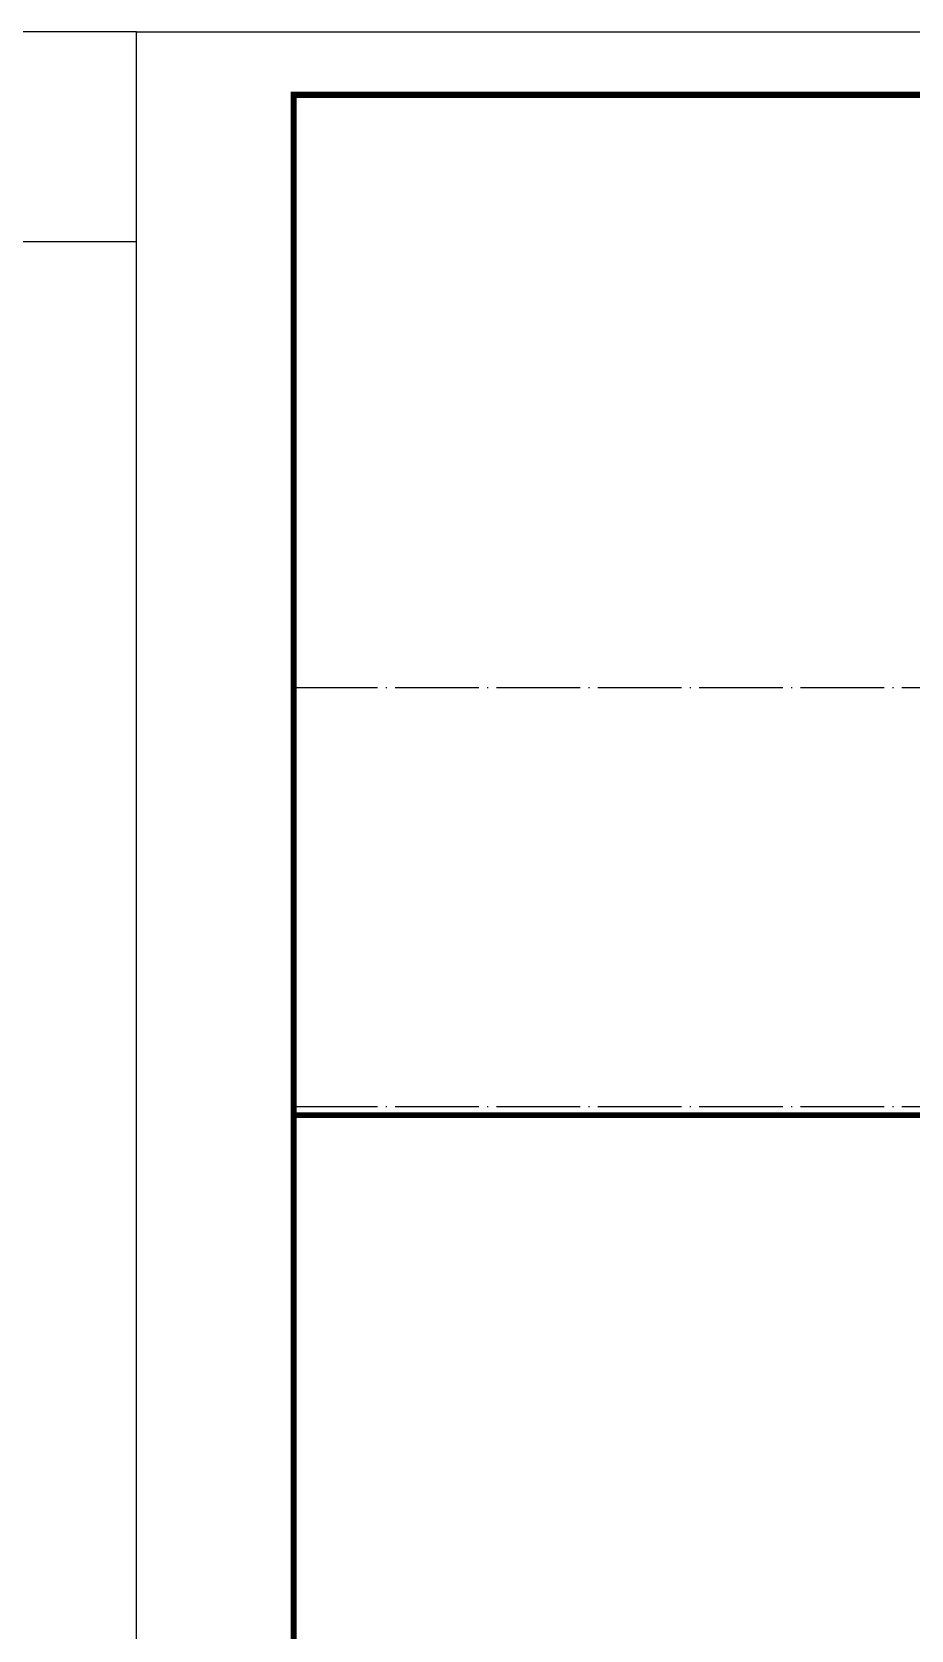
# Model space of a CAD drawing. Extents: x 14591016 to 15383666, y -730593 to -510197.
# Drawn here: x 15255016 to 15276007, y -611074 to -572943 of the extents above; entities that cross this region are included whole.
import ezdxf

# ---------------------------------------------------------------- set-up
doc = ezdxf.new("R2010")
doc.units = 0
doc.header["$LTSCALE"] = 1000
doc.header["$MEASUREMENT"] = 0
doc.linetypes.add('DOTE', pattern=[2.42, 2, -0.2, 0.02, -0.2])
doc.layers.add('DOTE', color=1, linetype='DOTE')
doc.layers.add('TK', color=4, linetype='Continuous')

# ---------------------------------------------------------------- blocks, each defined once
blk = doc.blocks.new('GeYuanFrame_76127112', base_point=(20.09, 4.53))
at = {"layer": 'TK'}
blk.add_lwpolyline([(20.09, 4.53), (20.09, 598.53), (861.09, 598.53), (861.09, 4.53)], close=True, dxfattribs=at)
at = {"layer": 'TK', "const_width": 1}
blk.add_lwpolyline([(45.09, 588.53), (851.09, 588.53), (851.09, 14.53), (45.09, 14.53)], close=True, dxfattribs=at)

msp = doc.modelspace()

# ---------------------------------------------------------------- linework, layer by layer
at = {"ltscale": 0.5}
msp.add_lwpolyline([(15252516.1, -572942.5), (15252516.1, -577942.5), (15257516.1, -577942.5), (15257516.1, -572942.5)], close=True, dxfattribs=at)
at = {"const_width": 100}
msp.add_lwpolyline([(15261266.1, -598784.8), (15286276.1, -598784.8), (15286276.1, -598634.8), (15316466.1, -598634.8)], dxfattribs=at)
for points in [[(15261266.1, -598734.8), (15286226.1, -598734.8), (15286226.1, -598584.8), (15316466.1, -598584.8)], [(15261266.1, -598834.8), (15286326.1, -598834.8), (15286326.1, -598684.8), (15316466.1, -598684.8)]]:
    msp.add_lwpolyline(points)
at = {"layer": 'DOTE'}
for p, q in [((15261266.1, -588584.8), (15371666.1, -588584.8)), ((15261266.1, -598584.8), (15371666.1, -598584.8))]:
    msp.add_line(p, q, dxfattribs=at)

# ---------------------------------------------------------------- block references
at = {"xscale": 150, "yscale": 150, "zscale": 150}
msp.add_blockref('GeYuanFrame_76127112', (15257516.1, -662042.5), dxfattribs=at)

doc.saveas('drawing.dxf')
